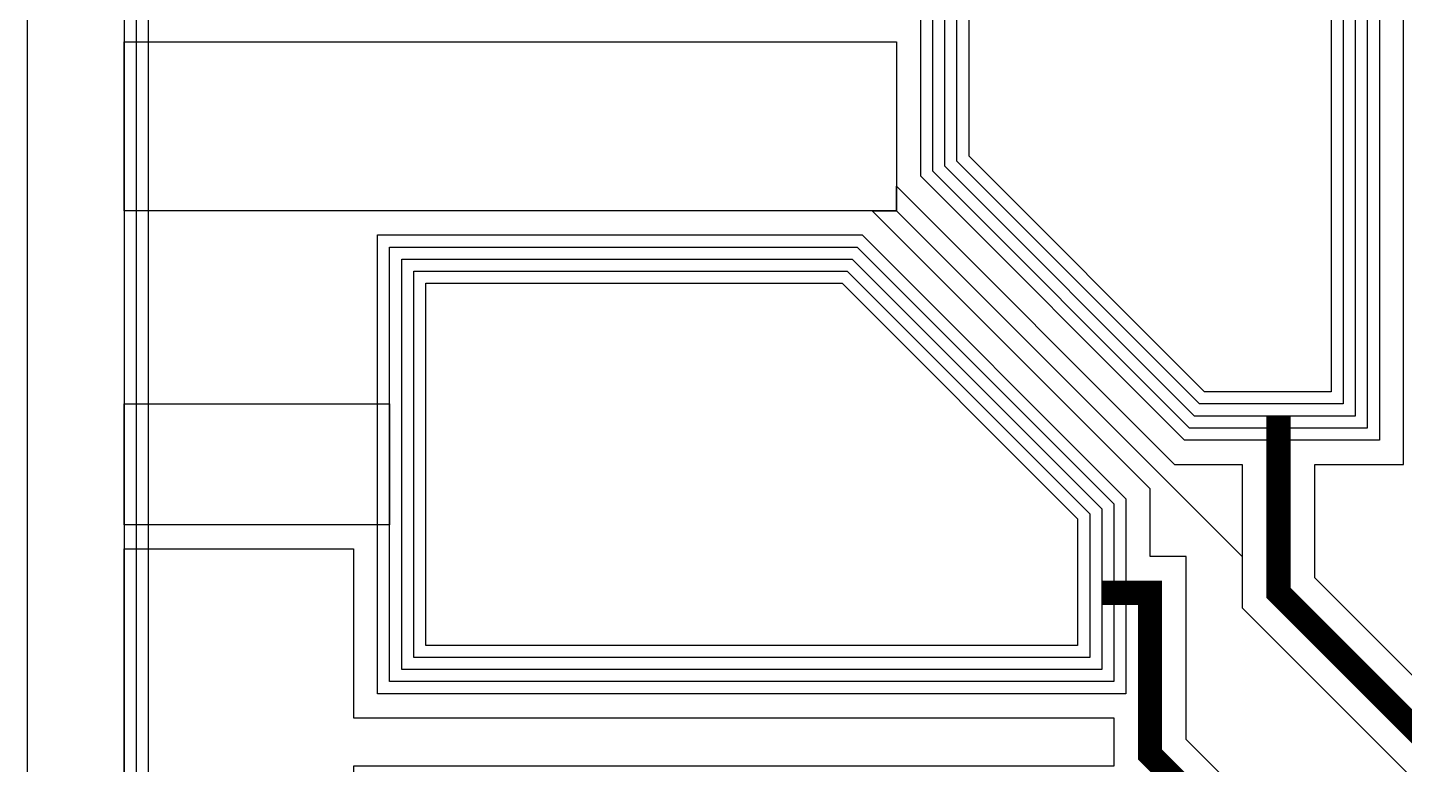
# Model space of a CAD drawing. Extents: x -87611 to 96139, y 77822 to 138139.
# Drawn here: x -22035 to -21465, y 83562 to 83867 of the extents above; entities that cross this region are included whole.
import ezdxf

# ---------------------------------------------------------------- set-up
doc = ezdxf.new("R2010")
doc.units = 0
doc.header["$MEASUREMENT"] = 0
doc.layers.get('0').update_dxf_attribs({"color": 6})
for name, color, linetype in [('L12D0 Etch', 190, 'Continuous'), ('L14D0 Au', 2, 'Continuous'), ('L15D0 PVIA', 7, 'Continuous'), ('L3D0 Base', 3, 'Continuous'), ('L4D0 Cntr', 1, 'Continuous'), ('L7D0 DE', 42, 'Continuous'), ('L8D0 Wire', 5, 'Continuous')]:
    doc.layers.add(name, color=color, linetype=linetype)

# ---------------------------------------------------------------- blocks, each defined once
blk = doc.blocks.new('_32PADS')
at = {"layer": 'L14D0 Au'}
for points in [[(-1014.467, 1060), (-1115, 1160.533), (-1115, 1340), (-955, 1340), (-955, 1060)], [(-1340, 955), (-1340, 1115), (-1160.533, 1115), (-1060, 1014.467), (-1060, 955)]]:
    blk.add_lwpolyline(points, close=True, dxfattribs=at)
at = {"layer": 'L15D0 PVIA'}
for points in [[(-1012.396, 1065), (-1110, 1162.604), (-1110, 1335), (-960, 1335), (-960, 1065)], [(-1335, 960), (-1335, 1110), (-1162.604, 1110), (-1065, 1012.396), (-1065, 960)]]:
    blk.add_lwpolyline(points, close=True, dxfattribs=at)
at = {"layer": 'L3D0 Base'}
for points in [[(-1018.609, 1050), (-1125, 1156.391), (-1125, 1350), (-945, 1350), (-945, 1050)], [(-1350, 945), (-1350, 1125), (-1156.391, 1125), (-1050, 1018.609), (-1050, 945)], [(-1460, 1010), (-1460, 1060), (-1350, 1060), (-1350, 1010)]]:
    blk.add_lwpolyline(points, close=True, dxfattribs=at)
at = {"layer": 'L4D0 Cntr'}
for points in [[(-1016.538, 1055), (-1120, 1158.462), (-1120, 1345), (-950, 1345), (-950, 1055)], [(-1345, 950), (-1345, 1120), (-1158.462, 1120), (-1055, 1016.538), (-1055, 950)]]:
    blk.add_lwpolyline(points, close=True, dxfattribs=at)
at = {"layer": 'L8D0 Wire'}
for points in [[(-1020.68, 1045), (-1130, 1154.32), (-1130, 1355), (-940, 1355), (-940, 1045)], [(-1355, 940), (-1355, 1130), (-1154.32, 1130), (-1045, 1020.68), (-1045, 940)]]:
    blk.add_lwpolyline(points, close=True, dxfattribs=at)
blk = doc.blocks.new('_32TRCE70')
at = {"layer": 'L14D0 Au'}
for points in [[(-114, 135.21), (-966.8, 988.02), (-966.8, 1035), (-930, 1035), (-930, 1365), (-1000, 1365), (-1000, 1460), (-840, 1460), (-840, 1365), (-910, 1365), (-910, 1035), (-813, 1035), (-813, 912), (-282.84, 381.84)], [(282.84, 381.84), (921, 1020), (996.8, 1020), (996.8, 1035), (1024.82, 1035), (1140, 1150.18), (1140, 1140), (996.8, 996.8), (975.59, 996.8), (105.21, 126.42)]]:
    blk.add_lwpolyline(points, dxfattribs=at)
for points in [[(910, 1050), (910, 1365), (840, 1365), (840, 1460), (1000, 1460), (1000, 1365), (930, 1365), (930, 1050)], [(-996.8, 996.8), (-1140, 1140), (-1140, 1150.18), (-1024.82, 1035), (-996.8, 1035)]]:
    blk.add_lwpolyline(points, close=True, dxfattribs=at)
at = {"layer": 'L8D0 Wire', "const_width": 10}
for points in [[(-981.8, 1055), (-981.8, 981.8), (-120.21, 120.21), (-57.72, 120.21)], [(270.98, 391.19), (914.79, 1035), (981.8, 1035), (981.8, 1055)]]:
    blk.add_lwpolyline(points, dxfattribs=at)
blk = doc.blocks.new('$32_70_C')
at = {"layer": 'L12D0 Etch'}
blk.add_lwpolyline([(0, 0), (0, 2950), (50, 2950), (50, 50), (2950, 50), (2950, 2950), (0, 2950), (0, 3000), (3000, 3000), (3000, 0)], close=True, dxfattribs=at)
at = {"layer": 'L14D0 Au'}
blk.add_lwpolyline([(40, 2640), (40, 2710), (360, 2710), (360, 2640)], close=True, dxfattribs=at)
at = {"layer": 'L3D0 Base'}
blk.add_lwpolyline([(0, 0), (0, 2960), (40, 2960), (40, 40), (2960, 40), (2960, 2960), (0, 2960), (0, 3000), (3000, 3000), (3000, 0)], close=True, dxfattribs=at)
at = {"layer": 'L4D0 Cntr'}
blk.add_lwpolyline([(0, 0), (0, 2955), (45, 2955), (45, 45), (2955, 45), (2955, 2955), (0, 2955), (0, 3000), (3000, 3000), (3000, 0)], close=True, dxfattribs=at)
at = {"layer": 'L7D0 DE'}
blk.add_lwpolyline([(0, 0), (0, 2960), (40, 2960), (40, 40), (2960, 40), (2960, 2960), (0, 2960), (0, 3000), (3000, 3000), (3000, 0)], close=True, dxfattribs=at)
for name in ['_32PADS', '_32TRCE70']:
    blk.add_blockref(name, (1500, 1500))
at = {"rotation": 90}
blk.add_blockref('_32TRCE70', (1500, 1500), dxfattribs=at)

msp = doc.modelspace()

# ---------------------------------------------------------------- block references
at = {"linetype": 'Continuous'}
msp.add_blockref('$32_70_C', (-22035.22, 81151.1), dxfattribs=at)

doc.saveas('drawing.dxf')
